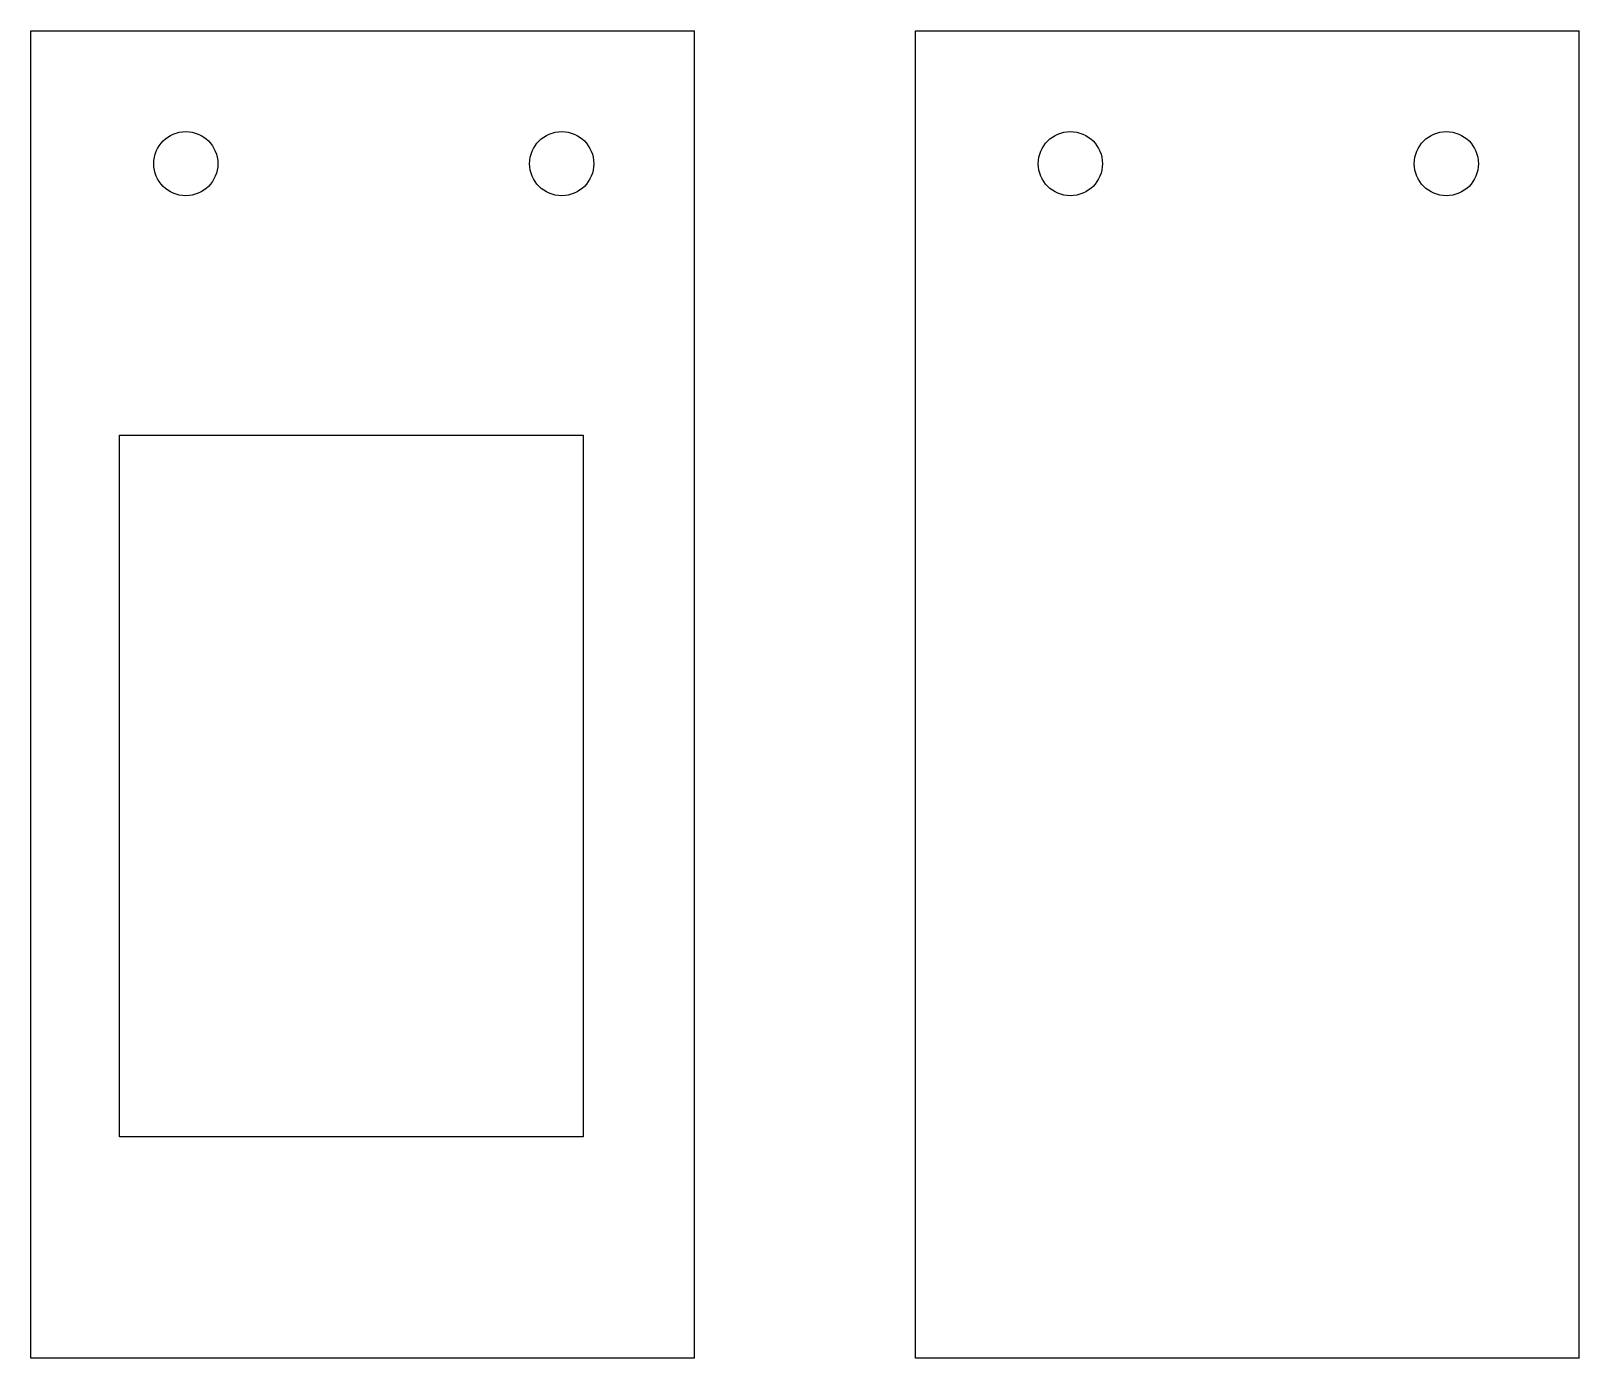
# Model space of a CAD drawing. Header units: millimetres. Extents: x 0 to 70, y 0 to 60.
import ezdxf

# ---------------------------------------------------------------- set-up
doc = ezdxf.new("R2010")
doc.units = ezdxf.units.MM
doc.layers.get('0').update_dxf_attribs({"lineweight": 25, "true_color": 0xffffff})

msp = doc.modelspace()

# ---------------------------------------------------------------- linework, layer by layer
for p, q in [((0, 60), (30, 60)), ((0, 0), (0, 60)), ((30, 0), (30, 60)), ((40, 60), (70, 60)), ((40, 0), (40, 60)), ((70, 0), (70, 60)), ((4, 10), (4, 41.72)), ((4, 41.72), (24.97, 41.72)), ((24.97, 41.72), (24.97, 10)), ((24.97, 10), (4, 10)), ((30, 0), (0, 0)), ((70, 0), (40, 0))]:
    msp.add_line(p, q)
for centre in [(7, 54), (24, 54), (47, 54), (64, 54)]:
    msp.add_circle(centre, 1.45)

doc.saveas('drawing.dxf')
